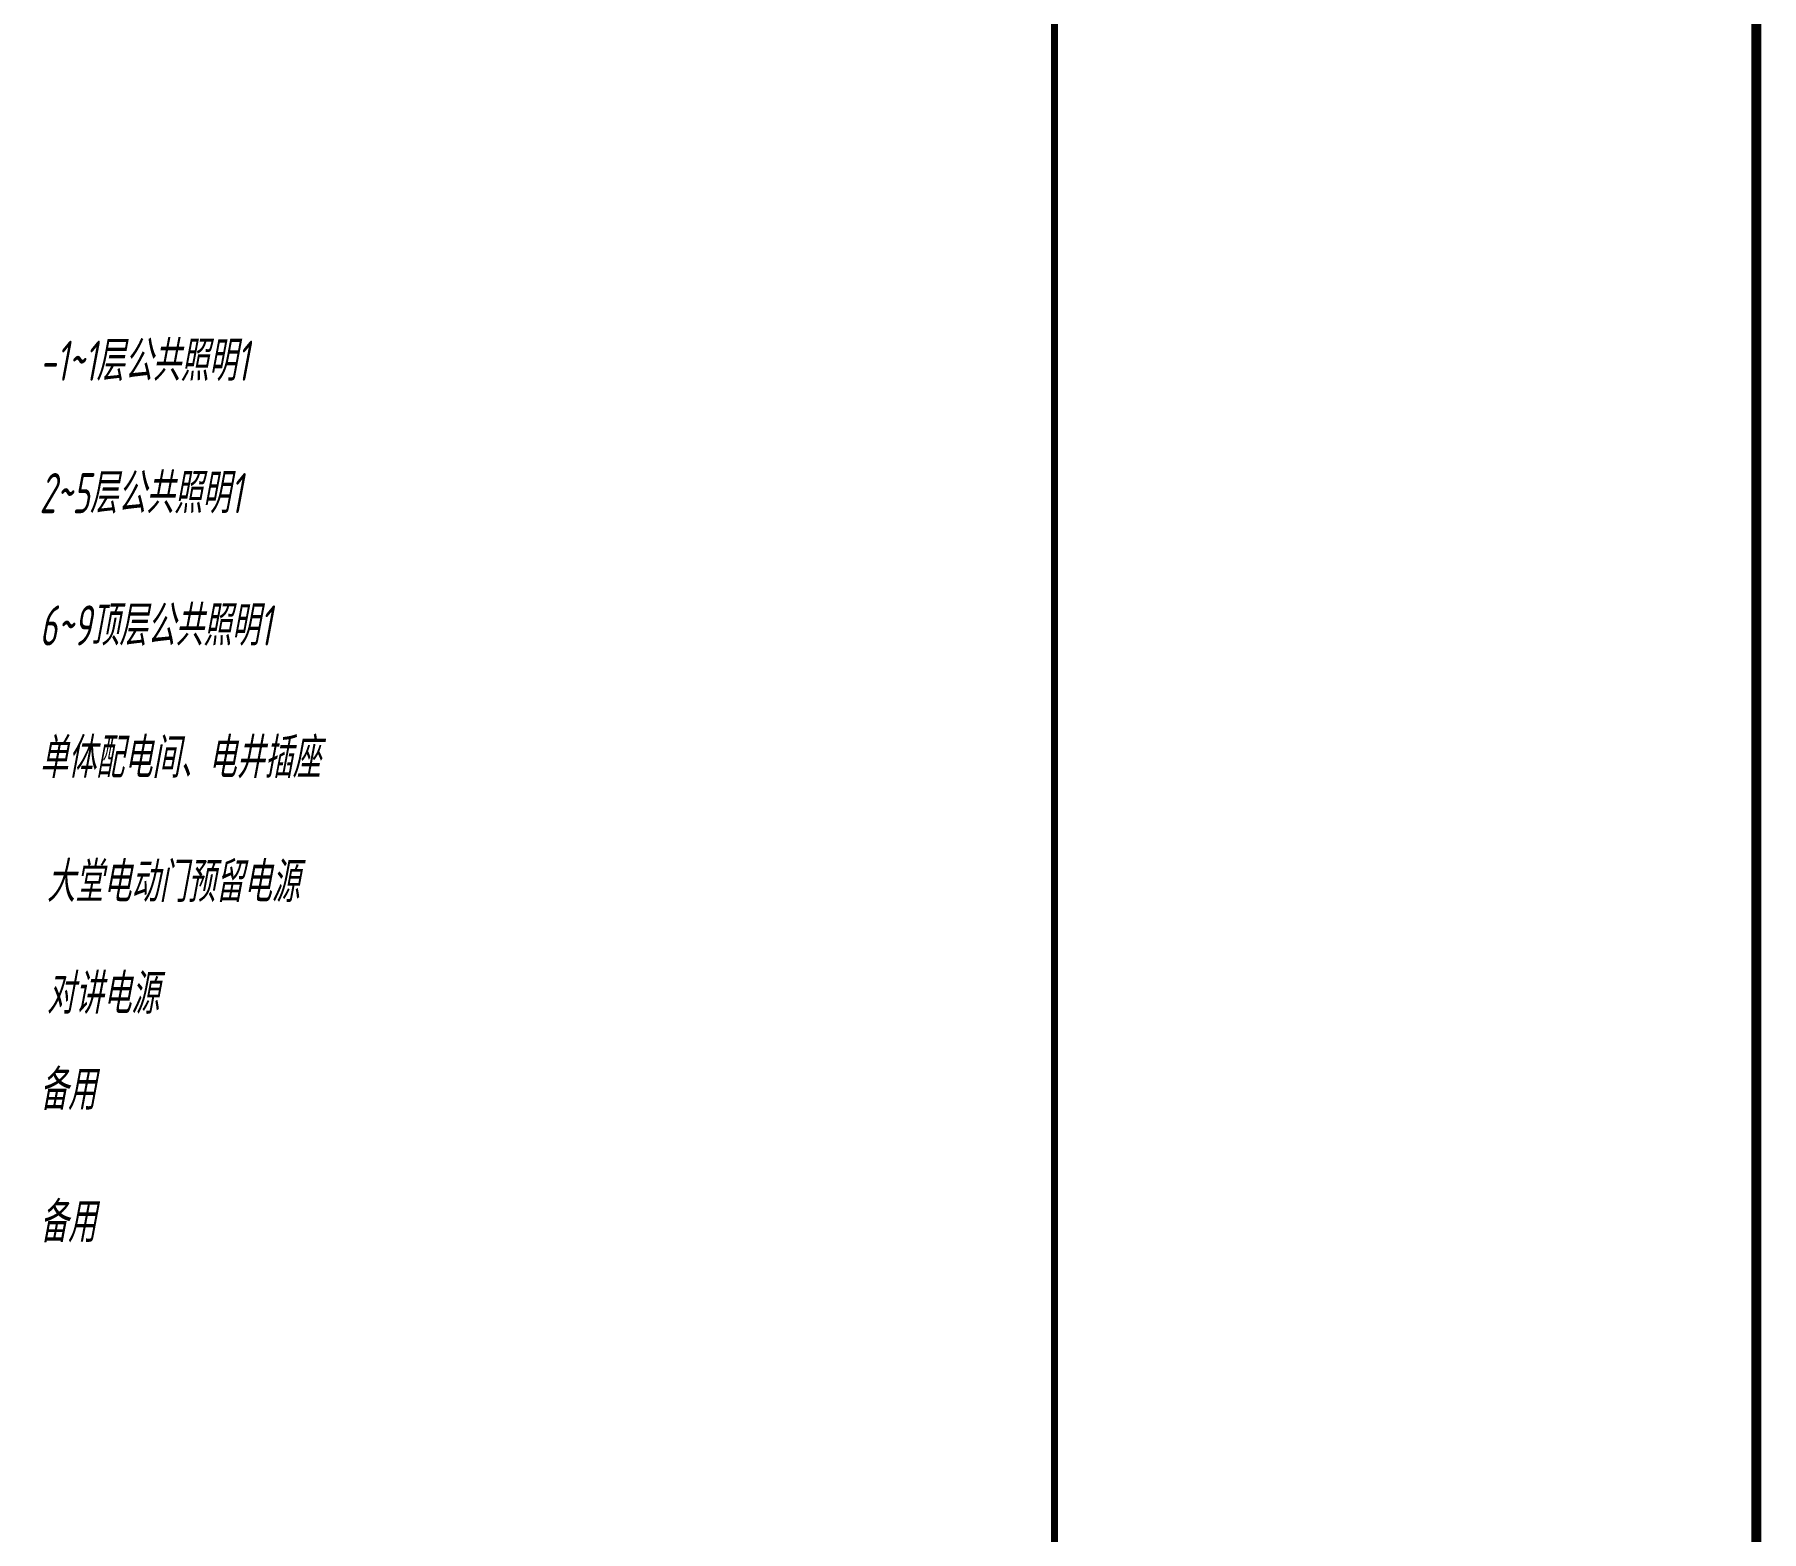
# Model space of a CAD drawing. Extents: x 2803505 to 5851001, y -1372902 to 24339.
# Drawn here: x 2983529 to 3000753, y -674719 to -659791 of the extents above; entities that cross this region are included whole.
import ezdxf

# ---------------------------------------------------------------- set-up
doc = ezdxf.new("R2010")
doc.units = 0
doc.header["$LTSCALE"] = 1000
doc.header["$MEASUREMENT"] = 0
doc.linetypes.add('CONTINOUS', pattern=[0])
doc.layers.add('!!电气', color=1, linetype='CONTINUOUS')
doc.layers.add('DIM-照明', color=7, linetype='CONTINUOUS')
doc.layers.add('图框', color=147, linetype='CONTINUOUS', lineweight=20)
doc.styles.add('HZTXT', font='gbeitc.shx', dxfattribs={"width": 0.8, "height": 400, "bigfont": 'hztxt.shx'})

# ---------------------------------------------------------------- blocks, each defined once
blk = doc.blocks.new('A$C6F9B5EEA')
at = {"layer": '图框', "const_width": 70}
blk.add_lwpolyline([(0, 0), (0, 57400)], dxfattribs=at)

msp = doc.modelspace()

# ---------------------------------------------------------------- linework, layer by layer
at = {"layer": '图框', "const_width": 100}
msp.add_lwpolyline([(3000703.5, -688253.6), (3000703.5, -630853.6), (2920103.5, -630853.6), (2920103.5, -688253.6)], close=True, dxfattribs=at)

# ---------------------------------------------------------------- block references
at = {"layer": '!!电气'}
msp.add_blockref('A$C6F9B5EEA', (2993703.5, -688253.6), dxfattribs=at)

# ---------------------------------------------------------------- texts
at = {"layer": 'DIM-照明', "color": 7, "style": 'HZTXT', "width": 0.7}
for s, p in [('-1~1层公共照明1', (2983578.8, -663244.2)), ('2~5层公共照明1', (2983578.8, -664564.1)), ('6~9顶层公共照明1', (2983578.8, -665884)), ('单体配电间、电井插座', (2983578.8, -667204)), ('备用', (2983578.8, -670514.3)), ('备用', (2983578.8, -671834.2))]:
    msp.add_text(s, height=400, dxfattribs=at).set_placement(p)
at = {"layer": 'DIM-照明', "linetype": 'CONTINOUS', "style": 'HZTXT', "width": 0.7}
for s, p in [('大堂电动门预留电源', (2983649.6, -668442.3)), ('对讲电源', (2983649.6, -669557.3))]:
    msp.add_text(s, height=400, dxfattribs=at).set_placement(p)

doc.saveas('drawing.dxf')
